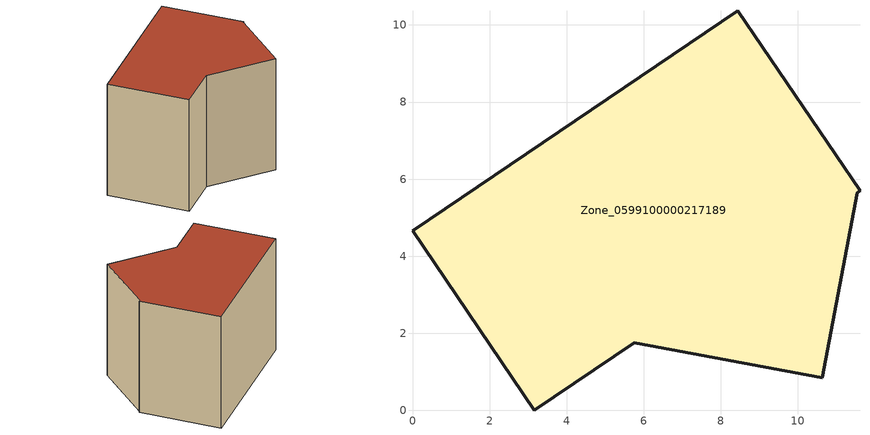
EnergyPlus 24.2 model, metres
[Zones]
Zone_0599100000217189
 floor ground (C_G): 5.76,1.75 3.16,0 0,4.66 8.44,10.37 11.61,5.7 11.54,5.65 10.63,0.84 z0
 wall outside (C_F): 8.44,10.37 0,4.66 3.16,0 5.76,1.75 10.63,0.84 11.54,5.65 11.61,5.7 8.44,10.37 z0:8.42
 roof outside (C_R): 11.54,5.65 11.61,5.7 8.44,10.37 0,4.66 3.16,0 5.76,1.75 10.63,0.84 z8.42
[BUILDING]
Pand.0599100000217189: North Axis=0; Terrain=City; Loads Convergence Tolerance Value=0.04; Temperature Convergence Tolerance Value=0.4; Solar Distribution=FullExterior; Maximum Number of Warmup Days=25; Minimum Number of Warmup Days=1
[Site:Location]
Rotterdam.The.Hague.AP_ZH_NLD Design_Conditions: Latitude=51.96; Longitude=4.45; Time Zone=1; Elevation=-4.5
[SITE:GROUNDTEMPERATURE:BUILDINGSURFACE]
18, 18, 18, 18, 18, 18, 18, 18, 18, 18, 18, 18
[MATERIAL] Thermal Absorptance=0.9; Solar Absorptance=0.7; Visible Absorptance=0.7
Name | Roughness | Thickness | Conductivity | Density | Specific Heat
G.TC.1975-1991 | MediumSmooth | 0.15 | 0.288461 | 540 | 1210
F.TC.1975-1991 | Rough | 0.3 | 0.230769 | 1920 | 840
R.TC.1975-1991 | MediumRough | 0.2 | 0.153846 | 1500 | 1000
[CONSTRUCTION]
C_G: G.TC.1975-1991
C_F: F.TC.1975-1991
C_R: R.TC.1975-1991
[ZONE]
Zone_0599100000217189: Type=1; Multiplier=1; Ceiling Height=Autocalculate; Volume=Autocalculate; Floor Area=autocalculate; Part of Total Floor Area=Yes
[ZONEINFILTRATION:DESIGNFLOWRATE]
Infil_Zone_0599100000217189: Zone or ZoneList or Space or SpaceList=Zone_0599100000217189; Schedule=AlwaysOn; Design Flow Rate Calculation Method=Flow/Area; Flow Rate per Floor Area=0.003; Constant Term Coefficient=1; Temperature Term Coefficient=0; Velocity Term Coefficient=0; Velocity Squared Term Coefficient=0
[HVACTEMPLATE:ZONE:IDEALLOADSAIRSYSTEM]
Zone_0599100000217189: Maximum Heating Supply Air Temperature=50; Minimum Cooling Supply Air Temperature=13; Maximum Heating Supply Air Humidity Ratio=0.0156; Minimum Cooling Supply Air Humidity Ratio=0.0077; Heating Limit=NoLimit; Cooling Limit=NoLimit; Dehumidification Control Type=ConstantSensibleHeatRatio; Cooling Sensible Heat Ratio=0.7; Dehumidification Setpoint=60; Humidification Control Type=None; Humidification Setpoint=30; Outdoor Air Method=None; Outdoor Air Flow Rate per Person=0.00944; Outdoor Air Flow Rate per Zone Floor Area=0; Outdoor Air Flow Rate per Zone=0; Demand Controlled Ventilation Type=None; Outdoor Air Economizer Type=NoEconomizer; Heat Recovery Type=None; Sensible Heat Recovery Effectiveness=0.7; Latent Heat Recovery Effectiveness=0.65
[ZONECONTROL:THERMOSTAT]
ThermostatControl_Zone_0599100000217189: Zone or ZoneList=Zone_0599100000217189; Control Type Schedule=DualSetpointControlType; Control 1=Thermostat_Zone_0599100000217189; Temperature Difference Between Cutout And Setpoint=0
[THERMOSTATSETPOINT:DUALSETPOINT]
Thermostat_Zone_0599100000217189: Heating Setpoint Temperature Schedule=HeatingSetpoint_Zone_0599100000217189; Cooling Setpoint Temperature Schedule=CoolingSetpoint_Zone_0599100000217189
[SCHEDULE:COMPACT]
HeatingSetpoint_Zone_0599100000217189: Through: 12/31, For: AllDays, Until: 24:00, 21
CoolingSetpoint_Zone_0599100000217189: Through: 12/31, For: AllDays, Until: 24:00, 24
DualSetpointControlType: Through: 12/31, For: AllDays, Until: 24:00, 4
AlwaysOn: Through: 12/31, For: AllDays, Until: 24:00, 1
